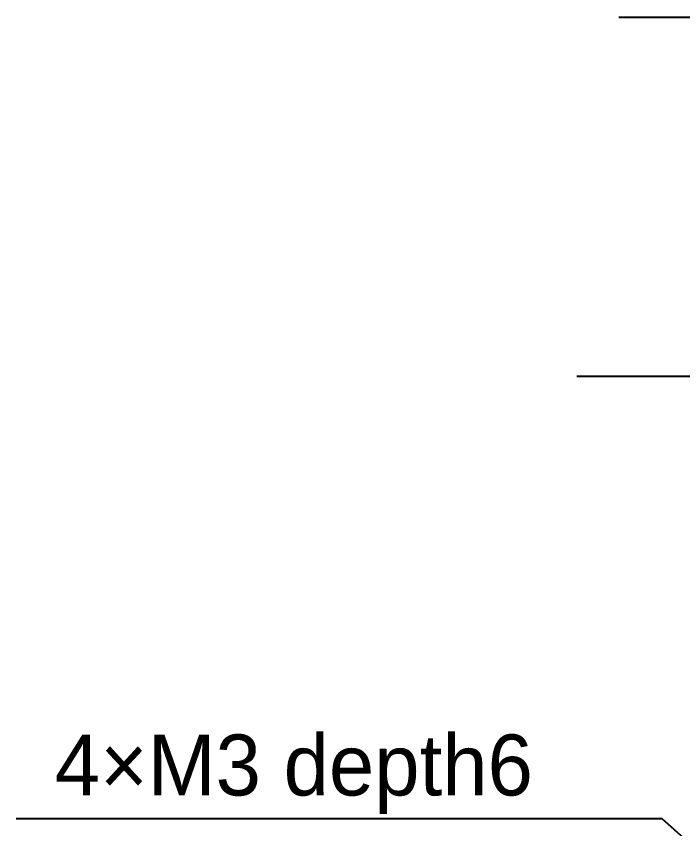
# Model space of a CAD drawing. Header units: millimetres. Extents: x 5828 to 6704, y 123 to 421.
# Drawn here: x 6357.26 to 6373.66, y 282.56 to 302.55 of the extents above; entities that cross this region are included whole.
import ezdxf
from ezdxf import colors
from ezdxf.entities.mleader import LeaderData, LeaderLine
from ezdxf.math import Vec2, Vec3

# ---------------------------------------------------------------- set-up
doc = ezdxf.new("R2010")
doc.units = ezdxf.units.MM
doc.linetypes.add('CENTER', pattern=[0.6, 0.375, -0.075, 0.075, -0.075])
doc.layers.add('中心线', color=7, linetype='Continuous')
doc.layers.add('多重引线', color=7, linetype='Continuous')
doc.styles.get("Standard").update_dxf_attribs({"font": 'msyh.ttc'})
doc.styles.add('思源黑', font='SourceHanSansCN-Normal.ttf')

msp = doc.modelspace()

# ---------------------------------------------------------------- linework, layer by layer
at = {"layer": '中心线', "linetype": 'CENTER', "ltscale": 5}
msp.add_line((6372.0871, 302.5292), (6422.6313, 302.5511), dxfattribs=at)

# ---------------------------------------------------------------- leaders
at = {"layer": '多重引线'}
ml = msp.add_multileader_mtext('Standard', dxfattribs=at)
ml.set_content('\\A1;{\\fAlibaba PuHuiTi 3.0 65 Medium|b0|i0|c134|p18;2x\\C256;Φ\\C0;6H7({\\H0.7x;\\S+0.012 ^   0;}) through}')
ml.set_leader_properties()
ml.build(insert=Vec2(0, 0))
ml.multileader.update_dxf_attribs({"text_left_attachment_type": 5, "text_right_attachment_type": 5, "dogleg_length": 1, "arrow_head_size": 1.25})
ctx = ml.context
ctx.base_point, ctx.char_height, ctx.arrow_head_size, ctx.landing_gap_size, ctx.plane_origin = Vec3(6374.1914, 293.6863), 1.5, 1.25, 0.4, Vec3(6406.457, 297.6696)
ctx.left_attachment, ctx.right_attachment, ctx.text_align_type = 5, 5, 2
notes = []
notes.append((ctx, [(0, (1, 1, 0), (6398.907, 293.6863), (-1, 0), 0.2, [(0, [(6406.457, 297.6696)], 0, [])])]))
ctx.mtext.insert, ctx.mtext.alignment, ctx.mtext.flow_direction = Vec3(6398.307, 296.6291), 3, 5
ml = msp.add_multileader_mtext('Standard', dxfattribs=at)
ml.set_content('\\pxqc;{\\fAlibaba PuHuiTi 3.0 55 Regular|b0|i0|c134|p18;4×M3 depth6}', style='思源黑')
ml.set_leader_properties(linetype='ByLayer')
ml.build(insert=Vec2(0, 0))
ml.multileader.update_dxf_attribs({"text_left_attachment_type": 5, "text_right_attachment_type": 5, "dogleg_length": 2, "arrow_head_size": 1.25})
ctx = ml.context
ctx.base_point, ctx.char_height, ctx.arrow_head_size, ctx.landing_gap_size, ctx.plane_origin = Vec3(6357.032, 282.8028), 1.5, 1.25, 0.5, Vec3(6380.3729, 278.1453)
ctx.left_attachment, ctx.right_attachment, ctx.text_align_type = 5, 5, 1
notes.append((ctx, [(0, (1, 1, 0), (6373.1516, 282.8028), (-1, 0), 2, [(0, [(6379.9545, 276.8145)], 0, [])])]))
ctx.mtext.insert, ctx.mtext.alignment, ctx.mtext.flow_direction = Vec3(6364.0918, 284.8778), 2, 5
for ctx, leaders in notes:
    for number, flags, end, landing, length, lines in leaders:
        leader = LeaderData()
        leader.index, (leader.has_last_leader_line, leader.has_dogleg_vector, leader.attachment_direction) = number, flags
        leader.last_leader_point, leader.dogleg_vector, leader.dogleg_length = Vec3(end), Vec3(landing), length
        for number, points, colour, breaks in lines:
            line = LeaderLine()
            line.index, line.vertices, line.color, line.breaks = number, Vec3.list(points), colors.encode_raw_color(colour), breaks
            leader.lines.append(line)
        ctx.leaders.append(leader)

doc.saveas('drawing.dxf')
